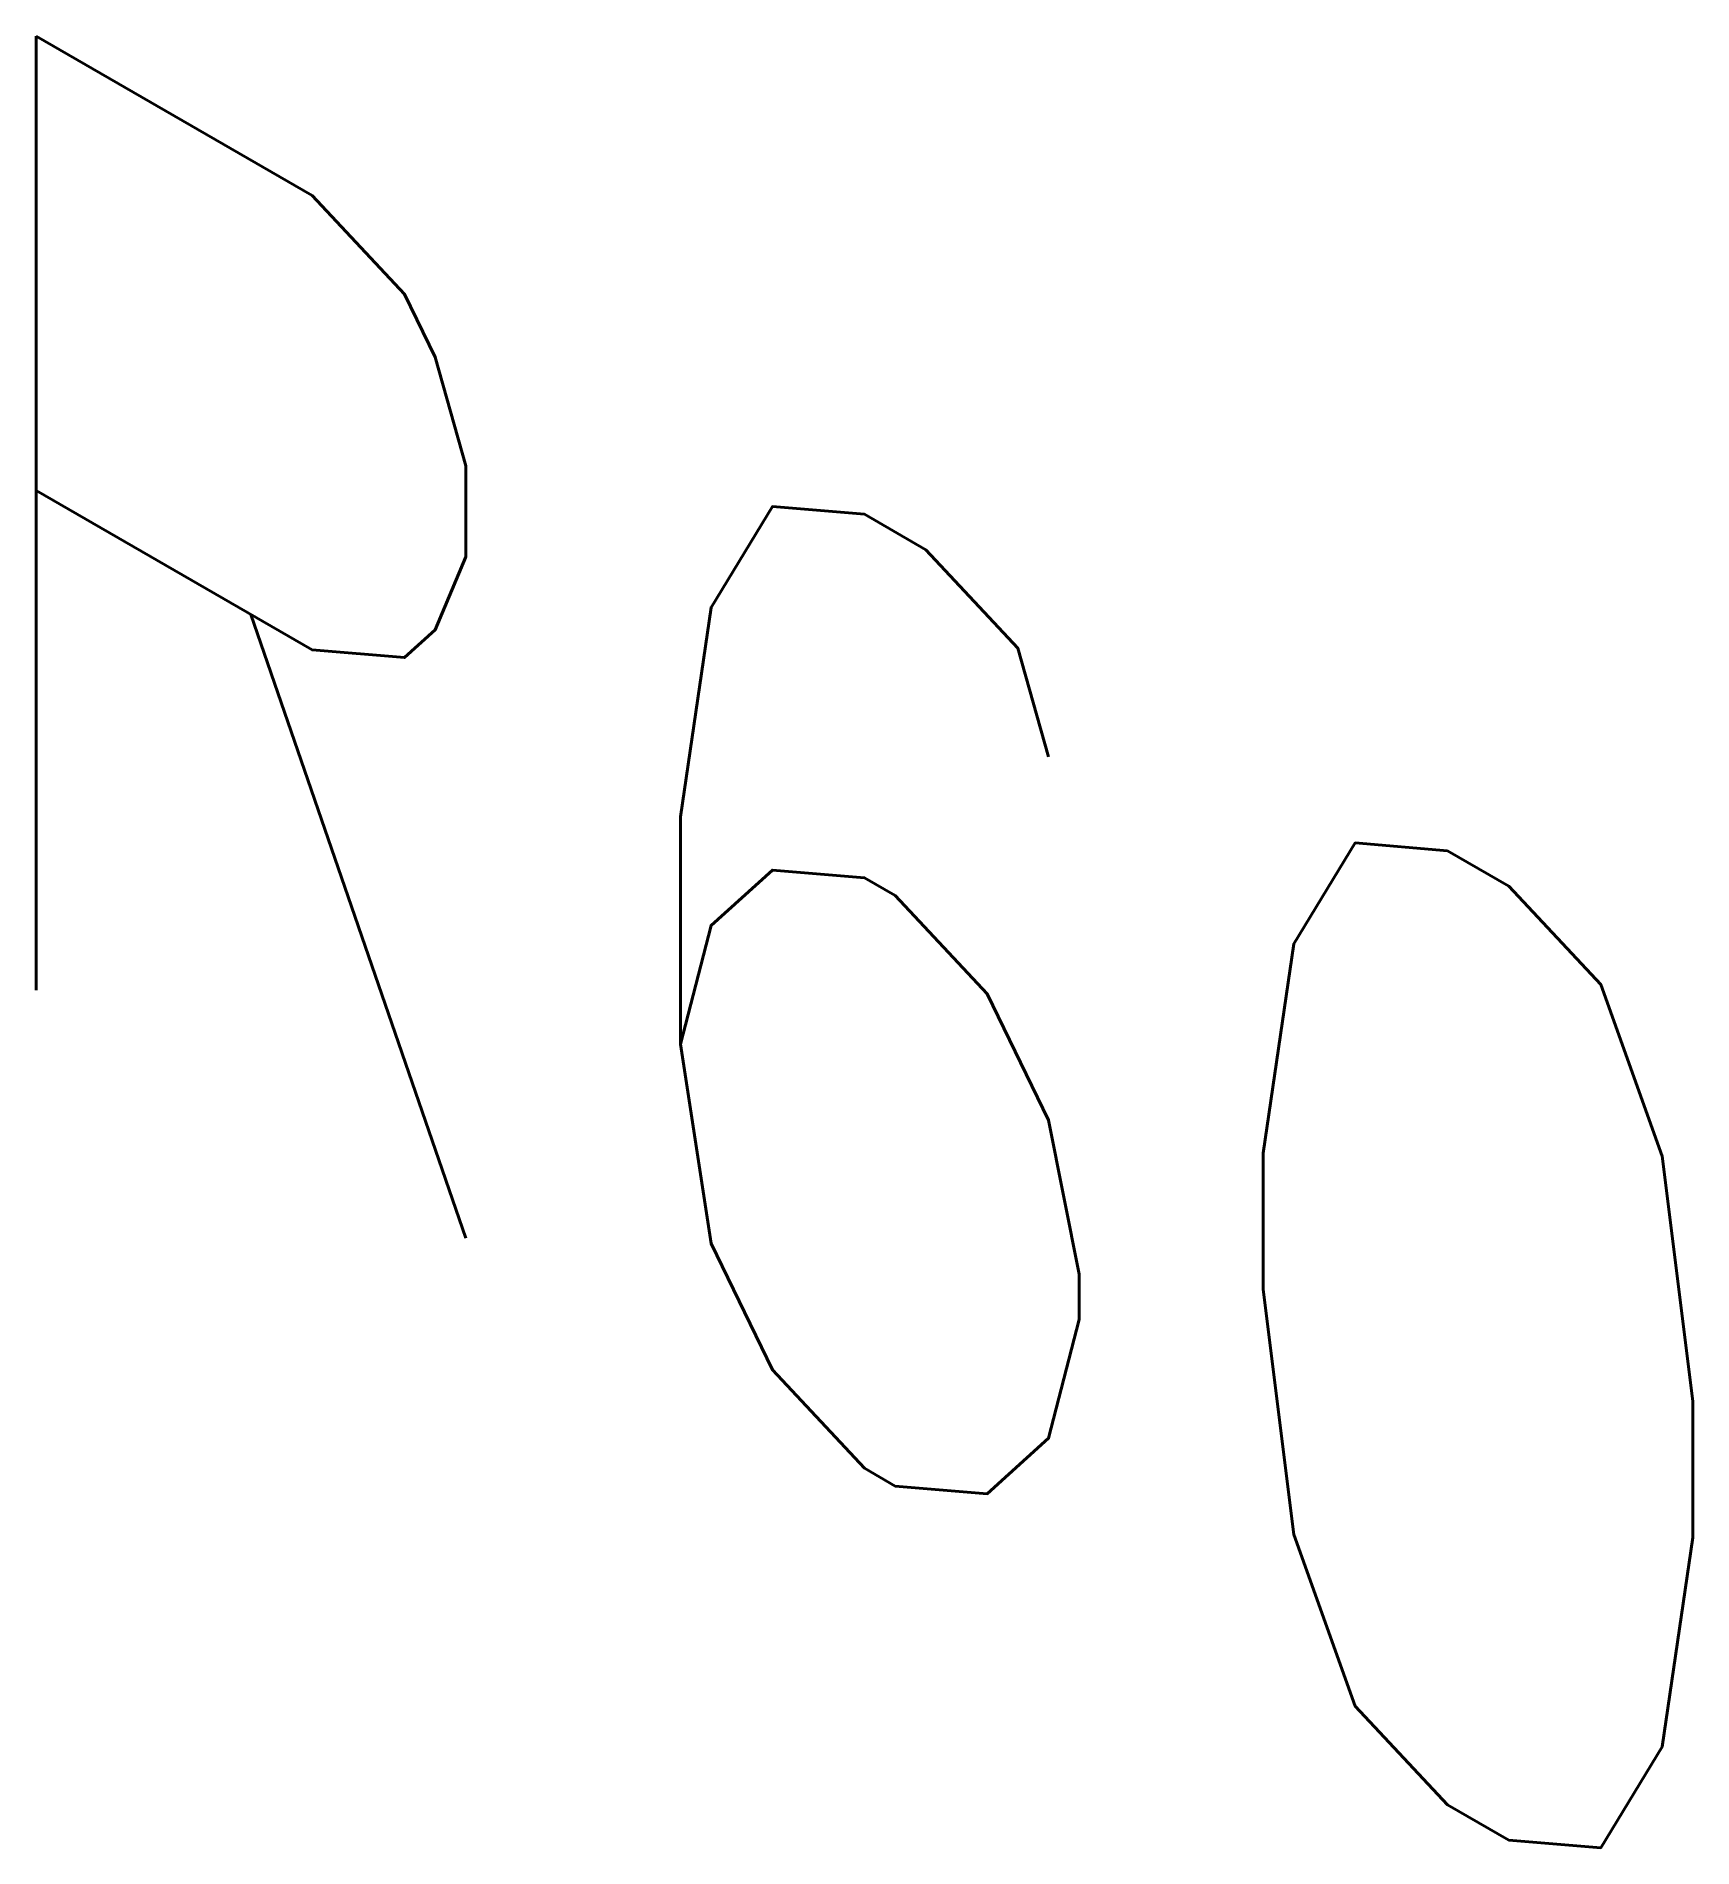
# Model space of a CAD drawing. Header units: millimetres. Extents: x -10177.721 to -10177.421, y -23.442 to -23.113.
import ezdxf

# ---------------------------------------------------------------- set-up
doc = ezdxf.new("R2010")
doc.units = ezdxf.units.MM
doc.layers.add('Tub_iso_texto_r60', color=1, linetype='Continuous')
doc.styles.add('R60', font='ROMANS.shx', dxfattribs={"height": 0.075})

msp = doc.modelspace()

# ---------------------------------------------------------------- texts
at = {"layer": 'Tub_iso_texto_r60', "linetype": 'Continuous', "style": 'R60', "oblique": 330}
msp.add_text('R60', height=0.15, rotation=329.9999, dxfattribs=at).set_placement((-10177.74366, -23.27332))

doc.saveas('drawing.dxf')
